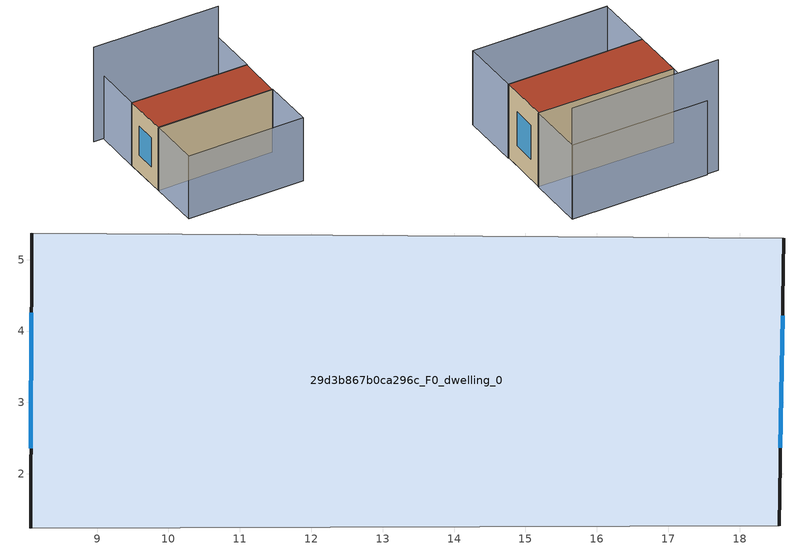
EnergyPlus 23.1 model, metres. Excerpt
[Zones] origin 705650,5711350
29d3b867b0ca296c_F0_dwelling_0
 floor ground (EU_floor_Construction): 18.62,5.3 18.55,1.28 8.07,1.24 8.08,5.37 z0
 wall outside (EU_wall_Construction): 8.08,5.37 8.07,1.24 / 18.55,1.28 18.62,5.3 z0:6
 wall adiabatic (EU_wall_Construction): 18.62,5.3 8.08,5.37 / 8.07,1.24 18.55,1.28 z0:6
 window (EU_Window_Construction): 8.08,4.26 8.07,2.36 / 18.57,2.36 18.6,4.21 z1.62:4.38
 roof outside (EU_roof_Construction): 18.55,1.28 18.62,5.3 8.08,5.37 8.07,1.24 z6
shading: 8.06,-3.41 18.6,-3.42 / 8.06,-3.42 8.07,1.29 / 8.07,1.29 18.6,1.28 / 18.6,1.28 18.6,-3.43 / 18.6,-3.43 8.06,-3.42 / 8.08,5.37 8.11,9.85 / 8.11,9.85 18.67,9.78 / 18.67,9.78 18.64,5.3 / 18.64,5.3 8.08,5.37 z0:6; 18.67,9.78 7.22,9.8 z0:9
[Building]
EU S2 Campaign: North Axis=0; Terrain=City; Solar Distribution=FullExterior
[Site:Location]
London: Latitude=51.5; Longitude=-0.5; Time Zone=0; Elevation=25
[SizingPeriod:WeatherFileDays]
AnnualSizingPeriod: Begin Month=1; Begin Day of Month=1; End Month=12; End Day of Month=31; Day of Week for Start Day=Monday; Use Weather File Daylight Saving Period=No; Use Weather File Rain and Snow Indicators=No
[MATERIAL]
EU_InternalMass_Material: Roughness=MediumRough; Thickness=0.1; Conductivity=1; Density=1800; Specific Heat=900; Thermal Absorptance=0.9; Solar Absorptance=0.7; Visible Absorptance=0.7
[MATERIAL:NOMASS] Roughness=MediumRough; Thermal Absorptance=0.9; Solar Absorptance=0.7; Visible Absorptance=0.7
Name | Thermal Resistance
EU_wall_NoMass | 0.727863
EU_roof_NoMass | 0.773354
EU_floor_NoMass | 1.79329
[WINDOWMATERIAL:SIMPLEGLAZINGSYSTEM]
EU_Window_SimpleGlazing: UFactor=2.58614; Solar Heat Gain Coefficient=0.76; Visible Transmittance=0.76
[CONSTRUCTION]
EU_wall_Construction: EU_wall_NoMass
EU_roof_Construction: EU_roof_NoMass
EU_floor_Construction: EU_floor_NoMass
EU_InternalMass_Construction: EU_InternalMass_Material
EU_Window_Construction: EU_Window_SimpleGlazing
[ZONE]
29d3b867b0ca296c_F0_dwelling_0: Type=1; Multiplier=1; Ceiling Height=autocalculate; Volume=257.12; Floor Area=autocalculate; Part of Total Floor Area=Yes
[INTERNALMASS]
29d3b867b0ca296c_F0_dwelling_0_EU_InternalMass: Construction=EU_InternalMass_Construction; Zone or ZoneList=29d3b867b0ca296c_F0_dwelling_0; Surface Area=42.8533
[OTHEREQUIPMENT]
EU_Step8_InternalGain_29d3b867b0ca296c_F0_dwelling_0_f000: Fuel Type=Electricity; Zone or ZoneList or Space or SpaceList=29d3b867b0ca296c_F0_dwelling_0; Schedule=EU_Step8_GainSchedule_29d3b867b0ca296c_F0_dwelling_0_f000; Design Level Calculation Method=Watts/Area; Power per Zone Floor Area=1; Fraction Latent=0; Fraction Radiant=0; Fraction Lost=0; Carbon Dioxide Generation Rate=0; EndUse Subcategory=EU_Step8_InternalGains
[ZONEVENTILATION:DESIGNFLOWRATE]
EU_ConstantAir_29d3b867b0ca296c_F0_dwelling_0: Zone or ZoneList or Space or SpaceList=29d3b867b0ca296c_F0_dwelling_0; Schedule=EU_AlwaysOn; Design Flow Rate Calculation Method=AirChanges/Hour; Air Changes per Hour=0.484901; Ventilation Type=Natural; Fan Pressure Rise=0; Fan Total Efficiency=1; Constant Term Coefficient=1; Temperature Term Coefficient=0; Velocity Term Coefficient=0; Velocity Squared Term Coefficient=0; Minimum Indoor Temperature=-100; Maximum Indoor Temperature=100; Delta Temperature=-100; Minimum Outdoor Temperature=-100; Maximum Outdoor Temperature=100; Maximum Wind Speed=40
[HVACTEMPLATE:THERMOSTAT]
EU_HeatOnly_29d3b867b0ca296c_F0_dwelling_0: Constant Heating Setpoint=20; Constant Cooling Setpoint=50
[HVACTEMPLATE:ZONE:IDEALLOADSAIRSYSTEM]
29d3b867b0ca296c_F0_dwelling_0: Template Thermostat=EU_HeatOnly_29d3b867b0ca296c_F0_dwelling_0; System Availability Schedule=EU_AlwaysOn; Maximum Heating Supply Air Temperature=50; Minimum Cooling Supply Air Temperature=13; Maximum Heating Supply Air Humidity Ratio=0.0156; Minimum Cooling Supply Air Humidity Ratio=0.0077; Heating Limit=NoLimit; Cooling Limit=NoLimit; Heating Availability Schedule=EU_AlwaysOn; Cooling Availability Schedule=EU_CoolingOff; Dehumidification Control Type=ConstantSensibleHeatRatio; Cooling Sensible Heat Ratio=0.7; Dehumidification Setpoint=60; Humidification Control Type=None; Humidification Setpoint=30; Outdoor Air Method=None; Outdoor Air Flow Rate per Person=0.00944; Outdoor Air Flow Rate per Zone Floor Area=0; Outdoor Air Flow Rate per Zone=0; Demand Controlled Ventilation Type=None; Outdoor Air Economizer Type=NoEconomizer; Heat Recovery Type=None; Sensible Heat Recovery Effectiveness=0.7; Latent Heat Recovery Effectiveness=0.65
[SIZING:ZONE]
29d3b867b0ca296c_F0_dwelling_0: Zone Cooling Design Supply Air Temperature Input Method=SupplyAirTemperature; Zone Cooling Design Supply Air Temperature=13; Zone Heating Design Supply Air Temperature Input Method=SupplyAirTemperature; Zone Heating Design Supply Air Temperature=50; Zone Cooling Design Supply Air Humidity Ratio=0.008; Zone Heating Design Supply Air Humidity Ratio=0.008; Cooling Design Air Flow Method=DesignDay; Cooling Design Air Flow Rate=0; Cooling Minimum Air Flow per Zone Floor Area=0.000762; Cooling Minimum Air Flow=0; Cooling Minimum Air Flow Fraction=0.2; Heating Design Air Flow Method=DesignDay; Heating Design Air Flow Rate=0; Heating Maximum Air Flow per Zone Floor Area=0.002032; Heating Maximum Air Flow=0.141576; Heating Maximum Air Flow Fraction=0.3; Account for Dedicated Outdoor Air System=No; Dedicated Outdoor Air System Control Strategy=NeutralSupplyAir; Dedicated Outdoor Air Low Setpoint Temperature for Design=autosize; Dedicated Outdoor Air High Setpoint Temperature for Design=autosize; Zone Load Sizing Method=Sensible Load Only No Latent Load; Zone Latent Cooling Design Supply Air Humidity Ratio Input Method=HumidityRatioDifference; Zone Cooling Design Supply Air Humidity Ratio Difference=0.005; Zone Latent Heating Design Supply Air Humidity Ratio Input Method=HumidityRatioDifference; Zone Humidification Design Supply Air Humidity Ratio Difference=0.005
[SCHEDULE:CONSTANT]
Name | Hourly Value
EU_AlwaysOn | 1
EU_CoolingOff | 0
[SCHEDULE:FILE]
EU_Step8_GainSchedule_29d3b867b0ca296c_F0_dwelling_0_f000: File=../../schedules/29d3b867b0ca296c/29d3b867b0ca296c_F0_dwelling_0_f000_gain.csv; Column Number=1; Rows to Skip at Top=0; Number of Hours of Data=8760; Column Separator=Comma; Interpolate to Timestep=No; Minutes per Item=60; Adjust Schedule for Daylight Savings=Yes
